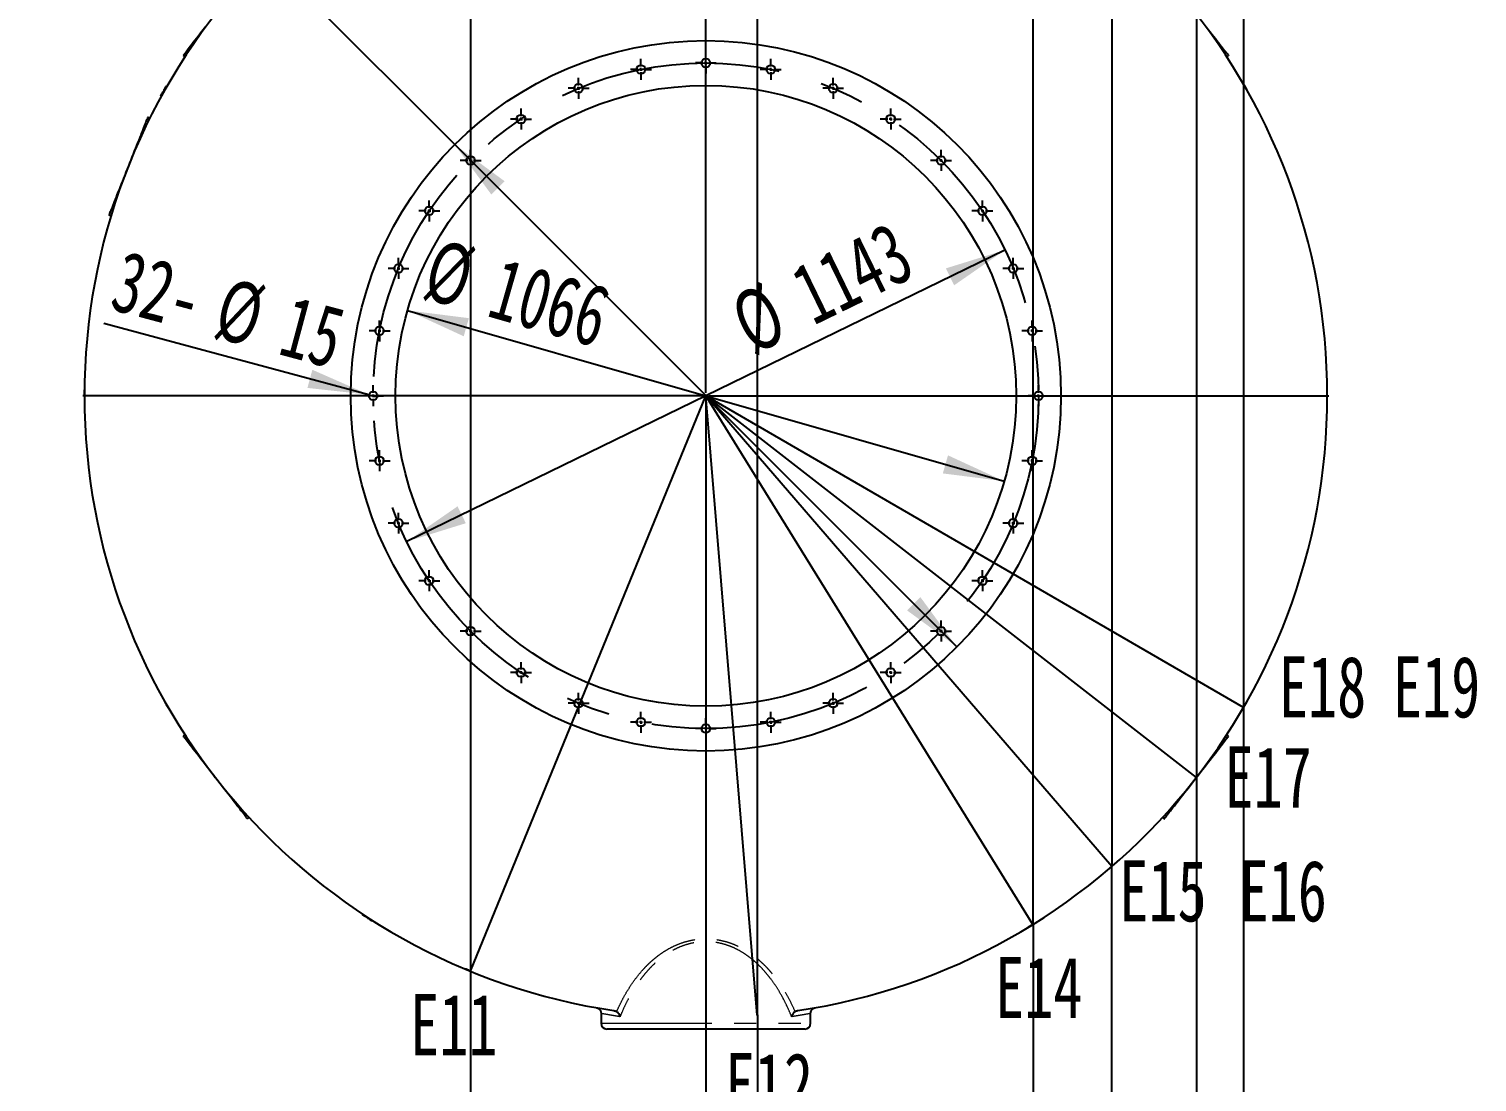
# Model space of a CAD drawing. Header units: millimetres. Extents: x 0 to 594, y 0 to 420.
# Drawn here: x 83.2 to 166.1, y 146.8 to 207.1 of the extents above; entities that cross this region are included whole.
import ezdxf

# ---------------------------------------------------------------- set-up
doc = ezdxf.new("R2010")
doc.units = ezdxf.units.MM
doc.header["$PDSIZE"] = -1
doc.linetypes.add('CENTERX2', pattern=[20.32, 12.7, -2.54, 2.54, -2.54])
doc.linetypes.add('PHANTOM', pattern=[12.7, 6.35, -1.27, 1.27, -1.27, 1.27, -1.27])
doc.layers.add('10', color=7, linetype='Continuous')
doc.styles.add('SLDTEXTSTYLE0', font='TXT', dxfattribs={"width": 0.7})
doc.dimstyles.new('SLDDIMSTYLE0', dxfattribs={"dimtxt": 3.5, "dimasz": 3.5, "dimexe": 0, "dimexo": 0.0625, "dimgap": 0.875, "dimtad": 2, "dimdec": 1, "dimlfac": 30, "dimrnd": 1e-09, "dimzin": 12, "dimdsep": 46, "dimtxsty": 'SLDTEXTSTYLE0', "dimsah": 1, "dimcen": 0.09, "dimadec": 0, "dimazin": 3, "dimtfac": 1, "dimtdec": 1, "dimtofl": 0, "dimtmove": 0, "dimatfit": 3, "dimfxl": 0, "dimfrac": 2, "dimtolj": 1, "dimtzin": 12, "dimarcsym": 0})
doc.dimstyles.new('SLDDIMSTYLE10', dxfattribs={"dimtxt": 3.5, "dimasz": 3.5, "dimexe": 0, "dimexo": 0.0625, "dimgap": 0.875, "dimtad": 2, "dimdec": 1, "dimlfac": 30, "dimrnd": 1e-09, "dimzin": 12, "dimdsep": 46, "dimtxsty": 'SLDTEXTSTYLE0', "dimsah": 1, "dimcen": 0, "dimadec": 0, "dimazin": 3, "dimtfac": 1, "dimtdec": 1, "dimtmove": 0, "dimatfit": 3, "dimfxl": 0, "dimfrac": 2, "dimtolj": 1, "dimtzin": 12, "dimarcsym": 0})
doc.dimstyles.new('SLDDIMSTYLE11', dxfattribs={"dimtxt": 3.5, "dimasz": 3.5, "dimexe": 0, "dimexo": 0.0625, "dimgap": 0.875, "dimtad": 2, "dimdec": 1, "dimlfac": 30, "dimrnd": 1e-09, "dimzin": 12, "dimdsep": 46, "dimtxsty": 'SLDTEXTSTYLE0', "dimsah": 1, "dimcen": 0, "dimadec": 0, "dimazin": 3, "dimtfac": 1, "dimtdec": 1, "dimtmove": 0, "dimatfit": 3, "dimfxl": 0, "dimfrac": 2, "dimtolj": 1, "dimtzin": 12, "dimarcsym": 0})
doc.dimstyles.new('SLDDIMSTYLE12', dxfattribs={"dimtxt": 3.5, "dimasz": 3.5, "dimexe": 0, "dimexo": 0.0625, "dimgap": 0.875, "dimtad": 2, "dimdec": 1, "dimlfac": 30, "dimrnd": 1e-09, "dimzin": 12, "dimdsep": 46, "dimtxsty": 'SLDTEXTSTYLE0', "dimblk1": 'NONE', "dimsah": 1, "dimcen": 0, "dimadec": 0, "dimazin": 3, "dimtfac": 1, "dimtdec": 1, "dimtmove": 0, "dimatfit": 3, "dimldrblk": 'NONE', "dimfxl": 0, "dimfrac": 2, "dimtolj": 1, "dimtzin": 12, "dimarcsym": 0})
doc.dimstyles.new('SLDDIMSTYLE5', dxfattribs={"dimtxt": 3.5, "dimasz": 3.5, "dimexe": 0, "dimexo": 0.0625, "dimgap": 0.875, "dimtad": 2, "dimdec": 0, "dimlfac": 30, "dimrnd": 1e-09, "dimzin": 12, "dimdsep": 46, "dimtxsty": 'SLDTEXTSTYLE0', "dimsah": 1, "dimcen": 0.09, "dimadec": 0, "dimazin": 3, "dimtfac": 1, "dimtdec": 0, "dimtofl": 0, "dimtmove": 0, "dimatfit": 3, "dimfxl": 0, "dimfrac": 2, "dimtolj": 1, "dimtzin": 12, "dimarcsym": 0})
doc.dimstyles.new('SLDDIMSTYLE6', dxfattribs={"dimtxt": 3.5, "dimasz": 3.5, "dimexe": 0, "dimexo": 0.0625, "dimgap": 0.875, "dimtad": 2, "dimdec": 0, "dimlfac": 30, "dimrnd": 1e-09, "dimzin": 12, "dimdsep": 46, "dimtxsty": 'SLDTEXTSTYLE0', "dimsah": 1, "dimcen": 0.09, "dimadec": 0, "dimazin": 3, "dimtfac": 1, "dimtofl": 0, "dimtmove": 0, "dimatfit": 3, "dimfxl": 0, "dimfrac": 2, "dimtolj": 1, "dimtzin": 12, "dimarcsym": 0})
doc.dimstyles.new('SLDDIMSTYLE9', dxfattribs={"dimtxt": 3.5, "dimasz": 3.5, "dimexe": 0, "dimexo": 0.0625, "dimgap": 0.875, "dimtad": 2, "dimdec": 0, "dimlfac": 30, "dimrnd": 1e-09, "dimzin": 12, "dimdsep": 46, "dimtxsty": 'SLDTEXTSTYLE0', "dimsah": 1, "dimcen": 0.09, "dimadec": 0, "dimazin": 3, "dimtfac": 1, "dimtmove": 0, "dimatfit": 0, "dimfxl": 0, "dimfrac": 2, "dimtolj": 1, "dimtzin": 12, "dimarcsym": 0})

# ---------------------------------------------------------------- blocks, each defined once
blk = doc.blocks.new('_D_48')
at = {"layer": '10'}
for p, q in [((121.942, 150.389), (121.942, 137.783)), ((124.902, 148.168), (124.902, 137.783)), ((121.942, 139.783), (114.164, 139.783)), ((124.902, 139.783), (121.942, 139.783)), ((124.902, 139.783), (131.633, 139.783))]:
    blk.add_line(p, q, dxfattribs=at)
for points in [[(121.942, 139.783), (118.442, 140.321), (118.442, 139.244)], [(124.902, 139.783), (128.402, 139.244), (128.402, 140.321)]]:
    blk.add_solid(points, dxfattribs=at)
at = {"layer": '10', "insert": (114.164, 144.294), "char_height": 3.5, "attachment_point": 1, "style": 'SLDTEXTSTYLE0'}
blk.add_mtext('89', dxfattribs=at)
blk = doc.blocks.new('_D_49')
at = {"layer": '10'}
for p, q in [((140.677, 154.587), (140.677, 133.711)), ((121.942, 150.389), (121.942, 133.711)), ((121.942, 135.711), (140.677, 135.711))]:
    blk.add_line(p, q, dxfattribs=at)
for points in [[(121.942, 135.711), (125.442, 135.172), (125.442, 136.249)], [(140.677, 135.711), (137.177, 136.249), (137.177, 135.172)]]:
    blk.add_solid(points, dxfattribs=at)
at = {"layer": '10', "insert": (129.399, 140.223), "char_height": 3.5, "attachment_point": 1, "style": 'SLDTEXTSTYLE0'}
blk.add_mtext('562', dxfattribs=at)
blk = doc.blocks.new('_D_50')
at = {"layer": '10'}
for p, q in [((145.17, 157.961), (145.17, 127.181)), ((121.942, 150.389), (121.942, 127.181)), ((145.17, 129.181), (121.942, 129.181))]:
    blk.add_line(p, q, dxfattribs=at)
for points in [[(121.942, 129.181), (125.442, 128.642), (125.442, 129.719)], [(145.17, 129.181), (141.67, 129.719), (141.67, 128.642)]]:
    blk.add_solid(points, dxfattribs=at)
at = {"layer": '10', "insert": (131.917, 133.692), "char_height": 3.5, "attachment_point": 1, "style": 'SLDTEXTSTYLE0'}
blk.add_mtext('697', dxfattribs=at)
blk = doc.blocks.new('_D_51')
at = {"layer": '10'}
for p, q in [((150.032, 161.369), (150.032, 121.174)), ((121.942, 150.389), (121.942, 121.174)), ((150.032, 123.174), (121.942, 123.174))]:
    blk.add_line(p, q, dxfattribs=at)
for points in [[(121.942, 123.174), (125.442, 122.635), (125.442, 123.712)], [(150.032, 123.174), (146.532, 123.712), (146.532, 122.635)]]:
    blk.add_solid(points, dxfattribs=at)
at = {"layer": '10', "insert": (129.88, 127.686), "char_height": 3.5, "attachment_point": 1, "style": 'SLDTEXTSTYLE0'}
blk.add_mtext('842.7', dxfattribs=at)
blk = doc.blocks.new('_D_52')
at = {"layer": '10'}
for p, q in [((152.724, 165.062), (152.724, 115.349)), ((121.942, 150.389), (121.942, 115.349)), ((152.724, 117.349), (121.942, 117.349))]:
    blk.add_line(p, q, dxfattribs=at)
for points in [[(121.942, 117.349), (125.442, 116.81), (125.442, 117.887)], [(152.724, 117.349), (149.224, 117.887), (149.224, 116.81)]]:
    blk.add_solid(points, dxfattribs=at)
at = {"layer": '10', "insert": (134.652, 121.86), "char_height": 3.5, "attachment_point": 1, "style": 'SLDTEXTSTYLE0'}
blk.add_mtext('923.5', dxfattribs=at)
blk = doc.blocks.new('_D_53')
at = {"layer": '10'}
for p, q in [((121.942, 150.389), (121.942, 133.711)), ((108.47, 146.879), (108.47, 133.711)), ((108.47, 135.711), (99.932, 135.711)), ((108.47, 135.711), (121.942, 135.711))]:
    blk.add_line(p, q, dxfattribs=at)
for points in [[(108.47, 135.711), (111.97, 135.172), (111.97, 136.249)], [(121.942, 135.711), (118.442, 136.249), (118.442, 135.172)]]:
    blk.add_solid(points, dxfattribs=at)
at = {"layer": '10', "insert": (99.932, 140.223), "char_height": 3.5, "attachment_point": 1, "style": 'SLDTEXTSTYLE0'}
blk.add_mtext('404', dxfattribs=at)
blk = doc.blocks.new('_D_54')
at = {"layer": '10'}
blk.add_line((139.068, 194.398), (104.816, 177.713), dxfattribs=at)
for points in [[(139.068, 194.398), (135.685, 193.35), (136.157, 192.381)], [(104.816, 177.713), (108.198, 178.762), (107.726, 179.73)]]:
    blk.add_solid(points, dxfattribs=at)
at = {"layer": '10', "char_height": 3.5, "attachment_point": 1, "rotation": 25.97204, "style": 'SLDTEXTSTYLE0'}
for s, insert in [('1143', (126.553, 193.202)), ('%%c', (123.074, 191.507))]:
    blk.add_mtext(s, dxfattribs=dict(at, insert=insert))
blk = doc.blocks.new('_D_55')
at = {"layer": '10'}
for q in [(83.244, 224.753), (136.32, 171.678)]:
    blk.add_line((107.564, 200.433), q, dxfattribs=at)
for points in [[(107.564, 200.433), (109.658, 197.578), (110.419, 198.339)], [(136.32, 171.678), (134.225, 174.533), (133.464, 173.772)]]:
    blk.add_solid(points, dxfattribs=at)
at = {"layer": '10', "char_height": 3.5, "attachment_point": 1, "rotation": 315, "style": 'SLDTEXTSTYLE0'}
for s, insert in [('%%c', (86.431, 227.94)), ('1220', (89.168, 225.204))]:
    blk.add_mtext(s, dxfattribs=dict(at, insert=insert))
blk = doc.blocks.new('_D_56')
at = {"layer": '10'}
blk.add_line((104.861, 190.944), (139.023, 181.167), dxfattribs=at)
for points in [[(104.861, 190.944), (108.078, 189.463), (108.374, 190.499)], [(139.023, 181.167), (135.806, 182.648), (135.51, 181.613)]]:
    blk.add_solid(points, dxfattribs=at)
at = {"layer": '10', "char_height": 3.5, "attachment_point": 1, "rotation": 344.02954, "style": 'SLDTEXTSTYLE0'}
for s, insert in [('%%c', (106.542, 195.076)), ('1066', (110.262, 194.011))]:
    blk.add_mtext(s, dxfattribs=dict(at, insert=insert))
blk = doc.blocks.new('_D_57')
at = {"layer": '10'}
for q in [(87.478, 190.186), (103.133, 185.991)]:
    blk.add_line((102.65, 186.12), q, dxfattribs=at)
blk.add_solid([(102.65, 186.12), (99.409, 187.546), (99.13, 186.506)], dxfattribs=at)
at = {"layer": '10', "char_height": 3.5, "attachment_point": 1, "rotation": 345, "style": 'SLDTEXTSTYLE0'}
for s, insert in [('32-', (88.616, 194.431)), ('%%c', (94.518, 192.849)), ('15', (98.256, 191.848))]:
    blk.add_mtext(s, dxfattribs=dict(at, insert=insert))
blk = doc.blocks.new('_NONE')
blk = doc.blocks.new('SW_CENTERMARKSYMBOL_89')
at = {"layer": '10', "color": 0}
for p, q in [((0, 0.167), (0, 20.417)), ((-0.167, 0), (-20.417, 0)), ((0, 0), (-0.083, 0)), ((0, 0), (0, 0.083)), ((0, 0), (0, -0.083)), ((0, 0), (0.083, 0)), ((0.167, 0), (20.417, 0)), ((0, -0.167), (0, -20.417))]:
    blk.add_line(p, q, dxfattribs=at)
blk = doc.blocks.new('SW_CENTERMARKSYMBOL_90')
at = {"layer": '10', "color": 0}
for p, q in [((-0.167, 0), (-0.6, 0)), ((0, 0), (-0.083, 0)), ((0, 0.167), (0, 0.6)), ((0, 0), (0, 0.083)), ((0, 0), (0, -0.083)), ((0, 0), (0.083, 0)), ((0.167, 0), (0.6, 0)), ((0, -0.167), (0, -0.6))]:
    blk.add_line(p, q, dxfattribs=at)
blk = doc.blocks.new('SW_CENTERMARKSYMBOL_91')
at = {"layer": '10', "color": 0}
for p, q in [((-0.167, 0), (-0.6, 0)), ((0, 0), (-0.083, 0)), ((0, 0.167), (0, 0.6)), ((0, 0), (0, 0.083)), ((0, 0), (0, -0.083)), ((0, 0), (0.083, 0)), ((0.167, 0), (0.6, 0)), ((0, -0.167), (0, -0.6))]:
    blk.add_line(p, q, dxfattribs=at)
blk = doc.blocks.new('SW_CENTERMARKSYMBOL_92')
at = {"layer": '10', "color": 0}
for p, q in [((-0.167, 0), (-0.6, 0)), ((0, 0), (-0.083, 0)), ((0, 0.167), (0, 0.6)), ((0, 0), (0, 0.083)), ((0, 0), (0, -0.083)), ((0, 0), (0.083, 0)), ((0.167, 0), (0.6, 0)), ((0, -0.167), (0, -0.6))]:
    blk.add_line(p, q, dxfattribs=at)
blk = doc.blocks.new('SW_CENTERMARKSYMBOL_93')
at = {"layer": '10', "color": 0}
for p, q in [((-0.167, 0), (-0.6, 0)), ((0, 0), (-0.083, 0)), ((0, 0.167), (0, 0.6)), ((0, 0), (0, 0.083)), ((0, 0), (0, -0.083)), ((0, 0), (0.083, 0)), ((0.167, 0), (0.6, 0)), ((0, -0.167), (0, -0.6))]:
    blk.add_line(p, q, dxfattribs=at)
blk = doc.blocks.new('SW_CENTERMARKSYMBOL_94')
at = {"layer": '10', "color": 0}
for p, q in [((-0.167, 0), (-0.6, 0)), ((0, 0), (-0.083, 0)), ((0, 0.167), (0, 0.6)), ((0, 0), (0, 0.083)), ((0, 0), (0, -0.083)), ((0, 0), (0.083, 0)), ((0.167, 0), (0.6, 0)), ((0, -0.167), (0, -0.6))]:
    blk.add_line(p, q, dxfattribs=at)
blk = doc.blocks.new('SW_CENTERMARKSYMBOL_95')
at = {"layer": '10', "color": 0}
for p, q in [((-0.167, 0), (-0.6, 0)), ((0, 0), (-0.083, 0)), ((0, 0.167), (0, 0.6)), ((0, 0), (0, 0.083)), ((0, 0), (0, -0.083)), ((0, 0), (0.083, 0)), ((0.167, 0), (0.6, 0)), ((0, -0.167), (0, -0.6))]:
    blk.add_line(p, q, dxfattribs=at)
blk = doc.blocks.new('SW_CENTERMARKSYMBOL_96')
at = {"layer": '10', "color": 0}
for p, q in [((-0.167, 0), (-0.6, 0)), ((0, 0), (-0.083, 0)), ((0, 0.167), (0, 0.6)), ((0, 0), (0, 0.083)), ((0, 0), (0, -0.083)), ((0, 0), (0.083, 0)), ((0.167, 0), (0.6, 0)), ((0, -0.167), (0, -0.6))]:
    blk.add_line(p, q, dxfattribs=at)
blk = doc.blocks.new('SW_CENTERMARKSYMBOL_97')
at = {"layer": '10', "color": 0}
for p, q in [((-0.167, 0), (-0.6, 0)), ((0, 0), (-0.083, 0)), ((0, 0.167), (0, 0.6)), ((0, 0), (0, 0.083)), ((0, 0), (0, -0.083)), ((0, 0), (0.083, 0)), ((0.167, 0), (0.6, 0)), ((0, -0.167), (0, -0.6))]:
    blk.add_line(p, q, dxfattribs=at)
blk = doc.blocks.new('SW_CENTERMARKSYMBOL_98')
at = {"layer": '10', "color": 0}
for p, q in [((-0.167, 0), (-0.6, 0)), ((0, 0), (-0.083, 0)), ((0, 0.167), (0, 0.6)), ((0, 0), (0, 0.083)), ((0, 0), (0, -0.083)), ((0, 0), (0.083, 0)), ((0.167, 0), (0.6, 0)), ((0, -0.167), (0, -0.6))]:
    blk.add_line(p, q, dxfattribs=at)
blk = doc.blocks.new('SW_CENTERMARKSYMBOL_99')
at = {"layer": '10', "color": 0}
for p, q in [((-0.167, 0), (-0.6, 0)), ((0, 0), (-0.083, 0)), ((0, 0.167), (0, 0.6)), ((0, 0), (0, 0.083)), ((0, 0), (0, -0.083)), ((0, 0), (0.083, 0)), ((0.167, 0), (0.6, 0)), ((0, -0.167), (0, -0.6))]:
    blk.add_line(p, q, dxfattribs=at)
blk = doc.blocks.new('SW_CENTERMARKSYMBOL_100')
at = {"layer": '10', "color": 0}
for p, q in [((-0.167, 0), (-0.6, 0)), ((0, 0), (-0.083, 0)), ((0, 0.167), (0, 0.6)), ((0, 0), (0, 0.083)), ((0, 0), (0, -0.083)), ((0, 0), (0.083, 0)), ((0.167, 0), (0.6, 0)), ((0, -0.167), (0, -0.6))]:
    blk.add_line(p, q, dxfattribs=at)
blk = doc.blocks.new('SW_CENTERMARKSYMBOL_101')
at = {"layer": '10', "color": 0}
for p, q in [((-0.167, 0), (-0.6, 0)), ((0, 0), (-0.083, 0)), ((0, 0.167), (0, 0.6)), ((0, 0), (0, 0.083)), ((0, 0), (0, -0.083)), ((0, 0), (0.083, 0)), ((0.167, 0), (0.6, 0)), ((0, -0.167), (0, -0.6))]:
    blk.add_line(p, q, dxfattribs=at)
blk = doc.blocks.new('SW_CENTERMARKSYMBOL_102')
at = {"layer": '10', "color": 0}
for p, q in [((-0.167, 0), (-0.6, 0)), ((0, 0), (-0.083, 0)), ((0, 0.167), (0, 0.6)), ((0, 0), (0, 0.083)), ((0, 0), (0, -0.083)), ((0, 0), (0.083, 0)), ((0.167, 0), (0.6, 0)), ((0, -0.167), (0, -0.6))]:
    blk.add_line(p, q, dxfattribs=at)
blk = doc.blocks.new('SW_CENTERMARKSYMBOL_103')
at = {"layer": '10', "color": 0}
for p, q in [((-0.167, 0), (-0.6, 0)), ((0, 0), (-0.083, 0)), ((0, 0.167), (0, 0.6)), ((0, 0), (0, 0.083)), ((0, 0), (0, -0.083)), ((0, 0), (0.083, 0)), ((0.167, 0), (0.6, 0)), ((0, -0.167), (0, -0.6))]:
    blk.add_line(p, q, dxfattribs=at)
blk = doc.blocks.new('SW_CENTERMARKSYMBOL_104')
at = {"layer": '10', "color": 0}
for p, q in [((-0.167, 0), (-0.6, 0)), ((0, 0), (-0.083, 0)), ((0, 0.167), (0, 0.6)), ((0, 0), (0, 0.083)), ((0, 0), (0, -0.083)), ((0, 0), (0.083, 0)), ((0.167, 0), (0.6, 0)), ((0, -0.167), (0, -0.6))]:
    blk.add_line(p, q, dxfattribs=at)
blk = doc.blocks.new('SW_CENTERMARKSYMBOL_105')
at = {"layer": '10', "color": 0}
for p, q in [((-0.167, 0), (-0.6, 0)), ((0, 0), (-0.083, 0)), ((0, 0.167), (0, 0.6)), ((0, 0), (0, 0.083)), ((0, 0), (0, -0.083)), ((0, 0), (0.083, 0)), ((0.167, 0), (0.6, 0)), ((0, -0.167), (0, -0.6))]:
    blk.add_line(p, q, dxfattribs=at)
blk = doc.blocks.new('SW_CENTERMARKSYMBOL_106')
at = {"layer": '10', "color": 0}
for p, q in [((-0.167, 0), (-0.6, 0)), ((0, 0), (-0.083, 0)), ((0, 0.167), (0, 0.6)), ((0, 0), (0, 0.083)), ((0, 0), (0, -0.083)), ((0, 0), (0.083, 0)), ((0.167, 0), (0.6, 0)), ((0, -0.167), (0, -0.6))]:
    blk.add_line(p, q, dxfattribs=at)
blk = doc.blocks.new('SW_CENTERMARKSYMBOL_107')
at = {"layer": '10', "color": 0}
for p, q in [((-0.167, 0), (-0.6, 0)), ((0, 0), (-0.083, 0)), ((0, 0.167), (0, 0.6)), ((0, 0), (0, 0.083)), ((0, 0), (0, -0.083)), ((0, 0), (0.083, 0)), ((0.167, 0), (0.6, 0)), ((0, -0.167), (0, -0.6))]:
    blk.add_line(p, q, dxfattribs=at)
blk = doc.blocks.new('SW_CENTERMARKSYMBOL_108')
at = {"layer": '10', "color": 0}
for p, q in [((-0.167, 0), (-0.6, 0)), ((0, 0), (-0.083, 0)), ((0, 0.167), (0, 0.6)), ((0, 0), (0, 0.083)), ((0, 0), (0, -0.083)), ((0, 0), (0.083, 0)), ((0.167, 0), (0.6, 0)), ((0, -0.167), (0, -0.6))]:
    blk.add_line(p, q, dxfattribs=at)
blk = doc.blocks.new('SW_CENTERMARKSYMBOL_109')
at = {"layer": '10', "color": 0}
for p, q in [((-0.167, 0), (-0.6, 0)), ((0, 0), (-0.083, 0)), ((0, 0.167), (0, 0.6)), ((0, 0), (0, 0.083)), ((0, 0), (0, -0.083)), ((0, 0), (0.083, 0)), ((0.167, 0), (0.6, 0)), ((0, -0.167), (0, -0.6))]:
    blk.add_line(p, q, dxfattribs=at)
blk = doc.blocks.new('SW_CENTERMARKSYMBOL_110')
at = {"layer": '10', "color": 0}
for p, q in [((-0.167, 0), (-0.6, 0)), ((0, 0), (-0.083, 0)), ((0, 0.167), (0, 0.6)), ((0, 0), (0, 0.083)), ((0, 0), (0, -0.083)), ((0, 0), (0.083, 0)), ((0.167, 0), (0.6, 0)), ((0, -0.167), (0, -0.6))]:
    blk.add_line(p, q, dxfattribs=at)
blk = doc.blocks.new('SW_CENTERMARKSYMBOL_111')
at = {"layer": '10', "color": 0}
for p, q in [((-0.167, 0), (-0.6, 0)), ((0, 0), (-0.083, 0)), ((0, 0.167), (0, 0.6)), ((0, 0), (0, 0.083)), ((0, 0), (0, -0.083)), ((0, 0), (0.083, 0)), ((0.167, 0), (0.6, 0)), ((0, -0.167), (0, -0.6))]:
    blk.add_line(p, q, dxfattribs=at)
blk = doc.blocks.new('SW_CENTERMARKSYMBOL_112')
at = {"layer": '10', "color": 0}
for p, q in [((-0.167, 0), (-0.6, 0)), ((0, 0), (-0.083, 0)), ((0, 0.167), (0, 0.6)), ((0, 0), (0, 0.083)), ((0, 0), (0, -0.083)), ((0, 0), (0.083, 0)), ((0.167, 0), (0.6, 0)), ((0, -0.167), (0, -0.6))]:
    blk.add_line(p, q, dxfattribs=at)
blk = doc.blocks.new('SW_CENTERMARKSYMBOL_113')
at = {"layer": '10', "color": 0}
for p, q in [((-0.167, 0), (-0.6, 0)), ((0, 0), (-0.083, 0)), ((0, 0.167), (0, 0.6)), ((0, 0), (0, 0.083)), ((0, 0), (0, -0.083)), ((0, 0), (0.083, 0)), ((0.167, 0), (0.6, 0)), ((0, -0.167), (0, -0.6))]:
    blk.add_line(p, q, dxfattribs=at)
blk = doc.blocks.new('SW_CENTERMARKSYMBOL_114')
at = {"layer": '10', "color": 0}
for p, q in [((-0.167, 0), (-0.6, 0)), ((0, 0), (-0.083, 0)), ((0, 0.167), (0, 0.6)), ((0, 0), (0, 0.083)), ((0, 0), (0, -0.083)), ((0, 0), (0.083, 0)), ((0.167, 0), (0.6, 0)), ((0, -0.167), (0, -0.6))]:
    blk.add_line(p, q, dxfattribs=at)
blk = doc.blocks.new('SW_CENTERMARKSYMBOL_115')
at = {"layer": '10', "color": 0}
for p, q in [((-0.167, 0), (-0.6, 0)), ((0, 0), (-0.083, 0)), ((0, 0.167), (0, 0.6)), ((0, 0), (0, 0.083)), ((0, 0), (0, -0.083)), ((0, 0), (0.083, 0)), ((0.167, 0), (0.6, 0)), ((0, -0.167), (0, -0.6))]:
    blk.add_line(p, q, dxfattribs=at)
blk = doc.blocks.new('SW_CENTERMARKSYMBOL_116')
at = {"layer": '10', "color": 0}
for p, q in [((-0.167, 0), (-0.6, 0)), ((0, 0), (-0.083, 0)), ((0, 0.167), (0, 0.6)), ((0, 0), (0, 0.083)), ((0, 0), (0, -0.083)), ((0, 0), (0.083, 0)), ((0.167, 0), (0.6, 0)), ((0, -0.167), (0, -0.6))]:
    blk.add_line(p, q, dxfattribs=at)
blk = doc.blocks.new('SW_CENTERMARKSYMBOL_117')
at = {"layer": '10', "color": 0}
for p, q in [((-0.167, 0), (-0.6, 0)), ((0, 0), (-0.083, 0)), ((0, 0.167), (0, 0.6)), ((0, 0), (0, 0.083)), ((0, 0), (0, -0.083)), ((0, 0), (0.083, 0)), ((0.167, 0), (0.6, 0)), ((0, -0.167), (0, -0.6))]:
    blk.add_line(p, q, dxfattribs=at)
blk = doc.blocks.new('SW_CENTERMARKSYMBOL_118')
at = {"layer": '10', "color": 0}
for p, q in [((-0.167, 0), (-0.6, 0)), ((0, 0), (-0.083, 0)), ((0, 0.167), (0, 0.6)), ((0, 0), (0, 0.083)), ((0, 0), (0, -0.083)), ((0, 0), (0.083, 0)), ((0.167, 0), (0.6, 0)), ((0, -0.167), (0, -0.6))]:
    blk.add_line(p, q, dxfattribs=at)
blk = doc.blocks.new('SW_CENTERMARKSYMBOL_119')
at = {"layer": '10', "color": 0}
for p, q in [((-0.167, 0), (-0.6, 0)), ((0, 0), (-0.083, 0)), ((0, 0.167), (0, 0.6)), ((0, 0), (0, 0.083)), ((0, 0), (0, -0.083)), ((0, 0), (0.083, 0)), ((0.167, 0), (0.6, 0)), ((0, -0.167), (0, -0.6))]:
    blk.add_line(p, q, dxfattribs=at)
blk = doc.blocks.new('SW_CENTERMARKSYMBOL_120')
at = {"layer": '10', "color": 0}
for p, q in [((-0.167, 0), (-0.6, 0)), ((0, 0), (-0.083, 0)), ((0, 0.167), (0, 0.6)), ((0, 0), (0, 0.083)), ((0, 0), (0, -0.083)), ((0, 0), (0.083, 0)), ((0.167, 0), (0.6, 0)), ((0, -0.167), (0, -0.6))]:
    blk.add_line(p, q, dxfattribs=at)
blk = doc.blocks.new('SW_CENTERMARKSYMBOL_121')
at = {"layer": '10', "color": 0}
for p, q in [((-0.167, 0), (-0.6, 0)), ((0, 0), (-0.083, 0)), ((0, 0.167), (0, 0.6)), ((0, 0), (0, 0.083)), ((0, 0), (0, -0.083)), ((0, 0), (0.083, 0)), ((0.167, 0), (0.6, 0)), ((0, -0.167), (0, -0.6))]:
    blk.add_line(p, q, dxfattribs=at)
blk = doc.blocks.new('SW_CENTERMARKSYMBOL_122')
at = {"layer": '10', "color": 0}
for p, q in [((0, 0.167), (0, 35.667)), ((-0.167, 0), (-35.667, 0)), ((0, 0), (-0.083, 0)), ((0, 0), (0, 0.083)), ((0, 0), (0, -0.083)), ((0, 0), (0.083, 0)), ((0.167, 0), (35.667, 0)), ((0, -0.167), (0, -35.667))]:
    blk.add_line(p, q, dxfattribs=at)

msp = doc.modelspace()

# ---------------------------------------------------------------- linework, layer by layer
at = {"color": 7, "linetype": 'Continuous', "lineweight": 25}
for p, q in [((92.0091, 205.5289), (92.1091, 205.4512)), ((151.7744, 205.4512), (151.8744, 205.5289)), ((90.7314, 203.2187), (90.7313, 203.2186)), ((90.7313, 203.2186), (90.7611, 203.202)), ((90.7314, 203.2187), (90.7618, 203.2016)), ((91.0878, 203.7831), (91.0581, 203.8)), ((91.0581, 203.8), (91.0581, 203.7998)), ((91.0884, 203.7828), (91.0581, 203.7998)), ((90.0994, 201.9379), (89.9817, 201.9846)), ((87.7659, 196.4088), (87.8836, 196.362)), ((86.3584, 186.0556), (86.3584, 186.3889)), ((92.109, 166.66), (92.0091, 166.5823)), ((151.8744, 166.5823), (151.7743, 166.66)), ((95.692, 161.8456), (95.792, 161.9233)), ((148.0915, 161.9233), (148.1914, 161.8456)), ((102.2724, 156.3817), (102.2638, 156.3684)), ((102.2803, 156.3969), (102.2651, 156.3676)), ((102.8216, 156.0062), (102.8423, 156.0322)), ((102.8229, 156.0053), (102.8216, 156.0062)), ((102.8229, 156.0053), (102.8315, 156.0186)), ((115.9417, 150.701), (115.9417, 150.1389)), ((127.9417, 150.1389), (127.9417, 150.7009)), ((127.6084, 149.8056), (116.275, 149.8056))]:
    msp.add_line(p, q, dxfattribs=at)
at = {"color": 8, "linetype": 'PHANTOM', "lineweight": 18}
msp.add_line((115.9417, 150.1389), (127.9417, 150.1389), dxfattribs=at)
at = {"color": 7, "linetype": 'Continuous', "lineweight": 25, "flags": 128}
for points in [[(93.2815, 207.1654), (93.1726, 207.0254), (93.0665, 206.8889), (92.9634, 206.7563), (92.8638, 206.6283), (92.7681, 206.5052), (92.6767, 206.3876), (92.59, 206.276), (92.5082, 206.1708), (92.4317, 206.0724), (92.3608, 205.9812), (92.2957, 205.8976), (92.2368, 205.8219), (92.1843, 205.7543), (92.1384, 205.6952), (92.0992, 205.6449), (92.0669, 205.6033), (92.0417, 205.5709), (92.0236, 205.5476), (92.0127, 205.5336), (92.0091, 205.5289)], [(150.6019, 207.1654), (150.7108, 207.0254), (150.817, 206.8889), (150.92, 206.7563), (151.0196, 206.6283), (151.1153, 206.5052), (151.2067, 206.3876), (151.2935, 206.276), (151.3753, 206.1708), (151.4518, 206.0724), (151.5227, 205.9812), (151.5877, 205.8976), (151.6466, 205.8219), (151.6991, 205.7543), (151.745, 205.6952), (151.7842, 205.6449), (151.8165, 205.6033), (151.8417, 205.5709), (151.8598, 205.5476), (151.8707, 205.5336), (151.8744, 205.5289)], [(90.7314, 203.2187), (90.7343, 203.224), (90.7431, 203.2395), (90.7573, 203.2648), (90.7765, 203.299), (90.8, 203.3407), (90.8269, 203.3886), (90.8562, 203.4408), (90.8869, 203.4955), (90.918, 203.5506), (90.9481, 203.6043), (90.9764, 203.6546), (91.0017, 203.6996), (91.0231, 203.7377), (91.0399, 203.7675), (91.0514, 203.7881), (91.0573, 203.7985), (91.0581, 203.7998)], [(152.7337, 203.8889), (152.7663, 203.8327), (152.7976, 203.7785), (152.8265, 203.7287), (152.8518, 203.685), (152.8726, 203.6491), (152.888, 203.6224), (152.8975, 203.606), (152.9007, 203.6005), (152.8975, 203.606), (152.888, 203.6224), (152.8726, 203.6491), (152.8518, 203.685), (152.8265, 203.7287), (152.7976, 203.7785), (152.7663, 203.8327), (152.7337, 203.8889)], [(89.9817, 201.9846), (89.9795, 201.9791), (89.973, 201.9626), (89.9621, 201.9352), (89.9469, 201.897), (89.9275, 201.8482), (89.9039, 201.7888), (89.8763, 201.7193), (89.8447, 201.6398), (89.8093, 201.5506), (89.7701, 201.4522), (89.7275, 201.3448), (89.6815, 201.229), (89.6322, 201.1052), (89.58, 200.9738), (89.525, 200.8354), (89.4675, 200.6905), (89.4076, 200.5398), (89.3455, 200.3837), (89.2817, 200.223), (89.2162, 200.0582), (89.1493, 199.89), (89.0814, 199.7191), (89.0127, 199.5461), (88.9434, 199.3717), (88.8738, 199.1967)], [(88.8738, 199.1967), (88.8043, 199.0216), (88.735, 198.8473), (88.6662, 198.6743), (88.5983, 198.5034), (88.5315, 198.3352), (88.466, 198.1704), (88.4021, 198.0096), (88.3401, 197.8536), (88.2802, 197.7028), (88.2226, 197.558), (88.1676, 197.4196), (88.1154, 197.2882), (88.0662, 197.1644), (88.0202, 197.0486), (87.9775, 196.9412), (87.9384, 196.8428), (87.903, 196.7536), (87.8714, 196.6741), (87.8437, 196.6045), (87.8201, 196.5452), (87.8007, 196.4963), (87.7855, 196.4581), (87.7746, 196.4307), (87.7681, 196.4143), (87.7659, 196.4088)], [(91.1497, 168.2223), (91.1171, 168.2785), (91.0858, 168.3327), (91.0569, 168.3825), (91.0316, 168.4262), (91.0108, 168.4621), (90.9954, 168.4888), (90.9859, 168.5052), (90.9827, 168.5107), (90.9859, 168.5052), (90.9954, 168.4888), (91.0108, 168.4621), (91.0316, 168.4262), (91.0569, 168.3825), (91.0858, 168.3327), (91.1171, 168.2785), (91.1497, 168.2223)], [(93.8505, 164.2139), (93.7349, 164.3626), (93.6197, 164.5108), (93.5055, 164.6577), (93.3926, 164.8029), (93.2815, 164.9458), (93.1726, 165.0858), (93.0665, 165.2223), (92.9634, 165.3549), (92.8638, 165.4829), (92.7681, 165.606), (92.6767, 165.7236), (92.59, 165.8352), (92.5082, 165.9404), (92.4317, 166.0388), (92.3608, 166.13), (92.2957, 166.2136), (92.2368, 166.2893), (92.1843, 166.3569), (92.1384, 166.416), (92.0992, 166.4663), (92.0669, 166.5079), (92.0417, 166.5403), (92.0236, 166.5636), (92.0127, 166.5776), (92.0091, 166.5823)], [(150.0329, 164.2139), (150.1485, 164.3626), (150.2637, 164.5108), (150.378, 164.6577), (150.4908, 164.8029), (150.6019, 164.9458), (150.7108, 165.0858), (150.817, 165.2223), (150.92, 165.3549), (151.0196, 165.4829), (151.1153, 165.606), (151.2067, 165.7236), (151.2935, 165.8352), (151.3753, 165.9404), (151.4518, 166.0388), (151.5227, 166.13), (151.5877, 166.2136), (151.6466, 166.2893), (151.6991, 166.3569), (151.745, 166.416), (151.7842, 166.4663), (151.8165, 166.5079), (151.8417, 166.5403), (151.8598, 166.5636), (151.8707, 166.5776), (151.8744, 166.5823)], [(93.8505, 164.2139), (93.8106, 164.2653), (93.7722, 164.3146), (93.7369, 164.3601), (93.7058, 164.4), (93.6804, 164.4327), (93.6615, 164.457), (93.6499, 164.472), (93.6459, 164.4771), (93.6499, 164.472), (93.6615, 164.457), (93.6804, 164.4327), (93.7058, 164.4), (93.7369, 164.3601), (93.7722, 164.3146), (93.8106, 164.2653), (93.8505, 164.2139)], [(95.692, 161.8456), (95.6883, 161.8503), (95.6775, 161.8643), (95.6594, 161.8875), (95.6341, 161.92), (95.6019, 161.9615), (95.5627, 162.0119), (95.5167, 162.071), (95.4642, 162.1385), (95.4053, 162.2143), (95.3403, 162.2979), (95.2694, 162.3891), (95.1929, 162.4875), (95.1111, 162.5927), (95.0243, 162.7043), (94.9329, 162.8218), (94.8372, 162.9449), (94.7377, 163.073), (94.6346, 163.2055), (94.5284, 163.3421), (94.4196, 163.4821), (94.3085, 163.6249), (94.1956, 163.7701), (94.0813, 163.9171), (93.9662, 164.0652), (93.8505, 164.2139)], [(148.1914, 161.8456), (148.1951, 161.8503), (148.206, 161.8643), (148.2241, 161.8875), (148.2493, 161.92), (148.2816, 161.9615), (148.3208, 162.0119), (148.3667, 162.071), (148.4192, 162.1385), (148.4781, 162.2143), (148.5431, 162.2979), (148.614, 162.3891), (148.6905, 162.4875), (148.7723, 162.5927), (148.8591, 162.7043), (148.9505, 162.8218), (149.0462, 162.9449), (149.1458, 163.073), (149.2488, 163.2055), (149.355, 163.3421), (149.4639, 163.4821), (149.5749, 163.6249), (149.6878, 163.7701), (149.8021, 163.9171), (149.9173, 164.0652), (150.0329, 164.2139)], [(102.2651, 156.3676), (102.2651, 156.3676), (102.2638, 156.3684)], [(102.2651, 156.3676), (102.2701, 156.3643), (102.285, 156.3547), (102.3092, 156.3389), (102.3419, 156.3177), (102.3819, 156.2917), (102.4277, 156.262), (102.4777, 156.2295), (102.5301, 156.1955), (102.5829, 156.1612), (102.6344, 156.1278), (102.6825, 156.0965), (102.7256, 156.0685), (102.7621, 156.0448), (102.7907, 156.0262), (102.8103, 156.0135), (102.8204, 156.007), (102.8216, 156.0062)], [(140.6653, 155.7967), (140.61, 155.7625), (140.5569, 155.7296), (140.5079, 155.6993), (140.4649, 155.6727), (140.4297, 155.6509), (140.4035, 155.6347), (140.3873, 155.6247), (140.3819, 155.6213), (140.3873, 155.6247), (140.4035, 155.6347), (140.4297, 155.6509), (140.4649, 155.6727), (140.5079, 155.6993), (140.5569, 155.7296), (140.61, 155.7625), (140.6653, 155.7967)], [(108.4672, 153.1221), (108.4071, 153.1468), (108.3492, 153.1705), (108.2958, 153.1923), (108.2491, 153.2114), (108.2107, 153.2271), (108.1822, 153.2388), (108.1647, 153.2459), (108.1587, 153.2484), (108.1647, 153.2459), (108.1822, 153.2388), (108.2107, 153.2271), (108.2491, 153.2114), (108.2958, 153.1923), (108.3492, 153.1705), (108.4071, 153.1468), (108.4672, 153.1221)]]:
    msp.add_lwpolyline(points, dxfattribs=at)
at = {"color": 7, "linetype": 'Continuous', "lineweight": 25}
for centre, radius in [((121.9417, 186.0556), 20.3333), ((118.2252, 204.7396), 0.25), ((121.9417, 205.1056), 0.25), ((125.6582, 204.7396), 0.25), ((121.9417, 186.0556), 17.7667), ((114.6516, 203.6555), 0.25), ((129.2318, 203.6555), 0.25), ((111.3581, 201.8951), 0.25), ((132.5253, 201.8951), 0.25), ((108.4713, 199.526), 0.25), ((135.4121, 199.526), 0.25), ((106.1022, 196.6392), 0.25), ((137.7812, 196.6392), 0.25), ((104.3418, 193.3457), 0.25), ((139.5416, 193.3457), 0.25), ((103.2578, 189.7721), 0.25), ((140.6257, 189.7721), 0.25), ((102.8917, 186.0556), 0.25), ((140.9917, 186.0556), 0.25), ((103.2578, 182.3391), 0.25), ((140.6257, 182.3391), 0.25), ((104.3418, 178.7655), 0.25), ((139.5416, 178.7655), 0.25), ((106.1022, 175.472), 0.25), ((137.7812, 175.472), 0.25), ((108.4713, 172.5852), 0.25), ((135.4121, 172.5852), 0.25), ((111.3581, 170.2161), 0.25), ((132.5253, 170.2161), 0.25), ((114.6516, 168.4557), 0.25), ((129.2318, 168.4557), 0.25), ((118.2252, 167.3716), 0.25), ((125.6582, 167.3716), 0.25), ((121.9417, 167.0056), 0.25)]:
    msp.add_circle(centre, radius, dxfattribs=at)
for centre, radius, start, end in [((121.9417, 186.0556), 35.5833, 98.509575, 261.490425), ((121.9417, 186.0556), 35.5833, 278.509575, 81.490425), ((116.275, 150.1389), 0.3333, 180, 270), ((127.6084, 150.1389), 0.3333, 270, 0)]:
    msp.add_arc(centre, radius, start, end, dxfattribs=at)
at = {"color": 8, "linetype": 'PHANTOM', "lineweight": 18}
for points, knots in [([(116.8346, 150.8047), (116.8395, 150.816), (116.863, 150.8694), (116.958, 151.0806), (117.1301, 151.4349), (117.3836, 151.895), (117.6655, 152.3446), (117.977, 152.7784), (118.2632, 153.1239), (118.5087, 153.3876), (118.7039, 153.5807), (118.9101, 153.7677), (119.1288, 153.948), (119.3588, 154.1191), (119.6253, 154.2963), (119.933, 154.473), (120.2894, 154.6416), (120.6052, 154.7587), (120.8693, 154.8359), (121.1071, 154.8932), (121.386, 154.9423), (121.7091, 154.9737), (122.0392, 154.9793), (122.3676, 154.9581), (122.6893, 154.9115), (123.0033, 154.8413), (123.3128, 154.7472), (123.6384, 154.6215), (123.9741, 154.4607), (124.3164, 154.2614), (124.6421, 154.0368), (124.9259, 153.8098), (125.1712, 153.5891), (125.3829, 153.3796), (125.5842, 153.1618), (125.7768, 152.9351), (125.9603, 152.7007), (126.1937, 152.3779), (126.4694, 151.9499), (126.769, 151.4087), (126.9547, 151.019), (127.0439, 150.816), (127.0489, 150.8047)], [0, 0, 0, 0, 0.0028035, 0.0132968, 0.0527358, 0.0922557, 0.1320719, 0.1720162, 0.2114179, 0.2312262, 0.2510339, 0.2712621, 0.2914892, 0.3119209, 0.3323511, 0.3590986, 0.3860415, 0.4137165, 0.4277159, 0.4417148, 0.4629632, 0.4843878, 0.5063937, 0.5286079, 0.5498699, 0.5713052, 0.5932471, 0.6153449, 0.6426129, 0.6700993, 0.6981632, 0.7263836, 0.7479627, 0.7695429, 0.7912923, 0.8130425, 0.8352097, 0.8573774, 0.9019104, 0.9494778, 0.9971965, 1, 1, 1, 1]), ([(126.8538, 150.5152), (126.7934, 150.6602), (126.6726, 150.9503), (126.4675, 151.3767), (126.2286, 151.8221), (125.9475, 152.282), (125.6504, 152.7003), (125.3631, 153.0538), (125.0953, 153.3468), (124.8147, 153.6171), (124.5224, 153.8633), (124.2167, 154.0861), (123.8882, 154.2886), (123.5654, 154.4516), (123.2574, 154.5767), (122.9668, 154.6708), (122.6643, 154.743), (122.3556, 154.7905), (122.0466, 154.8119), (121.7363, 154.808), (121.4239, 154.7775), (121.0902, 154.7166), (120.7439, 154.62), (120.3856, 154.4829), (120.0404, 154.3135), (119.7158, 154.1184), (119.4154, 153.905), (119.1379, 153.6777), (118.8747, 153.433), (118.6257, 153.1725), (118.3906, 152.8977), (118.1371, 152.569), (117.8731, 152.1829), (117.6055, 151.7351), (117.3636, 151.2737), (117.174, 150.8652), (117.0688, 150.6102), (117.0296, 150.5152)], [0, 0, 0, 0, 0.0358246, 0.0716608, 0.1074792, 0.1502519, 0.1930168, 0.2221382, 0.2512789, 0.2803876, 0.3071131, 0.3338338, 0.361236, 0.3886299, 0.409263, 0.4298931, 0.45117, 0.4724441, 0.4929759, 0.5135073, 0.5348441, 0.5561832, 0.5821348, 0.6080942, 0.6351514, 0.6622165, 0.6879721, 0.7137641, 0.739534, 0.7661762, 0.7928397, 0.8194897, 0.8585383, 0.897592, 0.9370743, 0.976559, 1, 1, 1, 1]), ([(117.0296, 150.5152), (116.9474, 150.528), (116.7823, 150.5538), (116.5687, 150.5894), (116.3814, 150.6216), (116.2214, 150.65), (116.0924, 150.6735), (116.0002, 150.6907), (115.948, 150.7005), (115.9465, 150.7008), (115.9458, 150.701)], [0, 0, 0, 0, 0.1210725, 0.2428116, 0.3666484, 0.4912118, 0.6248564, 0.7594301, 0.8969427, 1, 1, 1, 1]), ([(127.9372, 150.7009), (127.937, 150.7008), (127.9363, 150.7007), (127.8857, 150.6912), (127.7933, 150.674), (127.658, 150.6493), (127.4804, 150.6177), (127.2787, 150.5833), (127.0686, 150.5487), (126.9255, 150.5263), (126.8538, 150.5152)], [0, 0, 0, 0, 0.0969306, 0.2361754, 0.3721775, 0.5091605, 0.6492199, 0.7903331, 0.8949515, 1, 1, 1, 1])]:
    msp.add_open_spline(points, degree=3, knots=knots, dxfattribs=at)
at = {"color": 7, "linetype": 'Continuous', "lineweight": 25}
for points, knots in [([(115.6811, 151.0268), (115.6839, 151.0262), (115.6983, 151.023), (115.7236, 151.0151), (115.7585, 151.0003), (115.7982, 150.9776), (115.838, 150.9459), (115.8739, 150.9061), (115.9024, 150.8629), (115.9246, 150.8142), (115.9381, 150.7611), (115.9439, 150.7227), (115.9424, 150.7027), (115.9422, 150.7012)], [0, 0, 0, 0, 0.0192141, 0.0984414, 0.1760514, 0.2705388, 0.4017629, 0.5125426, 0.6259488, 0.7448667, 0.866728, 0.9902208, 1, 1, 1, 1]), ([(127.943, 150.701), (127.9427, 150.708), (127.9415, 150.7331), (127.949, 150.7753), (127.964, 150.8249), (127.9858, 150.8692), (128.0119, 150.9077), (128.0412, 150.9402), (128.0721, 150.9668), (128.103, 150.9877), (128.1325, 151.0034), (128.1592, 151.0144), (128.1815, 151.0216), (128.1954, 151.0253), (128.2017, 151.0266), (128.2022, 151.0268)], [0, 0, 0, 0, 0.0460544, 0.1674651, 0.2824527, 0.3914638, 0.4945875, 0.5916208, 0.6820754, 0.7651811, 0.8398012, 0.9044221, 0.9571732, 0.9960445, 1, 1, 1, 1]), ([(116.6763, 150.864), (116.6944, 150.8607), (116.731, 150.854), (116.7754, 150.8378), (116.8099, 150.8209), (116.8263, 150.8101), (116.8346, 150.8047)], [0, 0, 0, 0, 0.3204978, 0.6485099, 0.8233138, 1, 1, 1, 1]), ([(117.0296, 150.5152), (117.0296, 150.5154), (117.0205, 150.5508), (116.9929, 150.6234), (116.9278, 150.7272), (116.8657, 150.7788), (116.8346, 150.8047)], [0, 0, 0, 0, 0.001979, 0.3229928, 0.6608305, 1, 1, 1, 1]), ([(127.0489, 150.8047), (127.0179, 150.779), (126.9562, 150.7277), (126.8908, 150.6241), (126.8631, 150.5513), (126.8538, 150.5154), (126.8538, 150.5152)], [0, 0, 0, 0, 0.33692942, 0.67256765, 0.99802106, 1, 1, 1, 1]), ([(127.0489, 150.8047), (127.064, 150.8141), (127.0948, 150.8332), (127.1394, 150.8492), (127.1772, 150.859), (127.1971, 150.8623), (127.2071, 150.864)], [0, 0, 0, 0, 0.3181015, 0.6473924, 0.8231295, 1, 1, 1, 1])]:
    msp.add_open_spline(points, degree=3, knots=knots, dxfattribs=at)
at = {"layer": '10', "color": 144}
for p, q in [((108.4672, 335.7404), (108.4672, 153.1221)), ((124.8873, 335.7404), (124.8873, 150.5944)), ((140.6653, 335.7404), (140.6653, 155.7967)), ((152.7337, 279.7319), (152.7337, 168.2223)), ((150.0329, 268.1049), (150.0329, 164.2139)), ((145.1881, 263.2785), (145.1881, 159.1153))]:
    msp.add_line(p, q, dxfattribs=at)
at = {"layer": '10', "color": 96}
for p in [(108.4672, 153.1221), (124.8873, 150.5944), (140.6653, 155.7967), (145.1881, 159.1153), (150.0329, 164.2139), (152.7337, 168.2223)]:
    msp.add_line(p, (121.9417, 186.0556), dxfattribs=at)
at = {"layer": '10'}
for p, q in [((152.7239, 168.2279), (152.7239, 165.0617)), ((121.9417, 165.7223), (121.9417, 145.0387)), ((150.0323, 164.2132), (150.0323, 161.3691)), ((145.17, 159.0997), (145.17, 157.9605)), ((140.677, 155.8039), (140.677, 154.5875)), ((108.47, 153.121), (108.47, 146.8794)), ((124.902, 150.604), (124.902, 148.1678))]:
    msp.add_line(p, q, dxfattribs=at)
at = {"layer": '10', "linetype": 'CENTERX2'}
msp.add_circle((121.9417, 186.0556), 19.05, dxfattribs=at)
at = {"layer": '10'}
for p in [(152.7239, 168.2279), (150.0323, 164.2132), (145.17, 159.0997), (140.677, 155.8039), (108.47, 153.121), (124.902, 150.604)]:
    msp.add_point(p, dxfattribs=at)

# ---------------------------------------------------------------- block references
for name, p in [('SW_CENTERMARKSYMBOL_122', (121.9417, 186.0556)), ('SW_CENTERMARKSYMBOL_89', (121.9417, 186.0556)), ('SW_CENTERMARKSYMBOL_90', (121.9417, 205.1056)), ('SW_CENTERMARKSYMBOL_91', (118.2252, 204.7396)), ('SW_CENTERMARKSYMBOL_121', (125.6582, 204.7396)), ('SW_CENTERMARKSYMBOL_92', (114.6516, 203.6555)), ('SW_CENTERMARKSYMBOL_120', (129.2318, 203.6555)), ('SW_CENTERMARKSYMBOL_93', (111.3581, 201.8951)), ('SW_CENTERMARKSYMBOL_119', (132.5253, 201.8951)), ('SW_CENTERMARKSYMBOL_94', (108.4713, 199.526)), ('SW_CENTERMARKSYMBOL_118', (135.4121, 199.526)), ('SW_CENTERMARKSYMBOL_95', (106.1022, 196.6392)), ('SW_CENTERMARKSYMBOL_117', (137.7812, 196.6392)), ('SW_CENTERMARKSYMBOL_96', (104.3418, 193.3457)), ('SW_CENTERMARKSYMBOL_116', (139.5416, 193.3457)), ('SW_CENTERMARKSYMBOL_97', (103.2578, 189.7721)), ('SW_CENTERMARKSYMBOL_115', (140.6257, 189.7721)), ('SW_CENTERMARKSYMBOL_98', (102.8917, 186.0556)), ('SW_CENTERMARKSYMBOL_114', (140.9917, 186.0556)), ('SW_CENTERMARKSYMBOL_99', (103.2578, 182.3391)), ('SW_CENTERMARKSYMBOL_113', (140.6257, 182.3391)), ('SW_CENTERMARKSYMBOL_100', (104.3418, 178.7655)), ('SW_CENTERMARKSYMBOL_112', (139.5416, 178.7655)), ('SW_CENTERMARKSYMBOL_101', (106.1022, 175.472)), ('SW_CENTERMARKSYMBOL_111', (137.7812, 175.472)), ('SW_CENTERMARKSYMBOL_102', (108.4713, 172.5852)), ('SW_CENTERMARKSYMBOL_110', (135.4121, 172.5852)), ('SW_CENTERMARKSYMBOL_103', (111.3581, 170.2161)), ('SW_CENTERMARKSYMBOL_109', (132.5253, 170.2161)), ('SW_CENTERMARKSYMBOL_104', (114.6516, 168.4557)), ('SW_CENTERMARKSYMBOL_108', (129.2318, 168.4557)), ('SW_CENTERMARKSYMBOL_105', (118.2252, 167.3716)), ('SW_CENTERMARKSYMBOL_106', (121.9417, 167.0056)), ('SW_CENTERMARKSYMBOL_107', (125.6582, 167.3716))]:
    msp.add_blockref(name, p, dxfattribs=at)

# ---------------------------------------------------------------- texts
at = {"layer": '10', "char_height": 3.5, "attachment_point": 1, "style": 'SLDTEXTSTYLE0'}
for s, insert in [('E18', (154.7543, 171.147)), ('E19', (161.2831, 171.147)), ('E17', (151.6411, 165.9818)), ('E15', (145.6161, 159.4696)), ('E16', (152.5013, 159.4696)), ('E14', (138.5083, 153.9377)), ('E11', (105.0113, 151.8118)), ('E12', (123.0807, 148.4394))]:
    msp.add_mtext(s, dxfattribs=dict(at, insert=insert))

# ---------------------------------------------------------------- dimensions: what is measured, and where the dimension line sits
at = {"layer": '10'}
for p1, p2, dimstyle, picture, middle in [((107.5639, 200.4334), (136.3196, 171.6778), 'SLDDIMSTYLE11', '_D_55', (87.4368, 220.5605)), ((139.0678, 194.3982), (104.8156, 177.713), 'SLDDIMSTYLE10', '_D_54', (130.7412, 190.3421)), ((104.8608, 190.944), (139.0227, 181.1672), 'SLDDIMSTYLE10', '_D_56', (110.7895, 189.2472))]:
    dim = msp.add_diameter_dim_2p(p1=p1, p2=p2, dimstyle=dimstyle, dxfattribs=at)
    dim.commit()
    dim.dimension.update_dxf_attribs({"geometry": picture, "text_midpoint": middle, "dimtype": 163})
dim = msp.add_diameter_dim_2p(p1=(103.1332, 185.9909), p2=(102.6502, 186.1203), text='32-<>', dimstyle='SLDDIMSTYLE12', dxfattribs=at)
dim.commit()
dim.dimension.update_dxf_attribs({"geometry": '_D_57', "text_midpoint": (93.8885, 188.468), "dimtype": 163})
for base, p1, p2, dimstyle, picture, middle in [((121.9417, 117.3487), (152.7239, 165.0617), (121.9417, 150.3889), 'SLDDIMSTYLE0', '_D_52', (139.7444, 117.3487)), ((121.9417, 123.1739), (150.0323, 161.3691), (121.9417, 150.3889), 'SLDDIMSTYLE0', '_D_51', (134.9724, 123.1739)), ((121.9417, 129.1805), (145.17, 157.9605), (121.9417, 150.3889), 'SLDDIMSTYLE6', '_D_50', (134.9724, 129.1805)), ((140.677, 135.7109), (121.9417, 150.3889), (140.677, 154.5875), 'SLDDIMSTYLE5', '_D_49', (132.454, 135.7109)), ((121.9417, 135.7109), (108.47, 146.8794), (121.9417, 150.3889), 'SLDDIMSTYLE6', '_D_53', (102.987, 135.7109)), ((121.9417, 139.7827), (124.902, 148.1678), (121.9417, 150.3889), 'SLDDIMSTYLE9', '_D_48', (116.2007, 139.7827))]:
    dim = msp.add_linear_dim(base=base, p1=p1, p2=p2, dimstyle=dimstyle, dxfattribs=at)
    dim.commit()
    dim.dimension.update_dxf_attribs({"geometry": picture, "text_midpoint": middle, "dimtype": 160})

doc.saveas('drawing.dxf')
